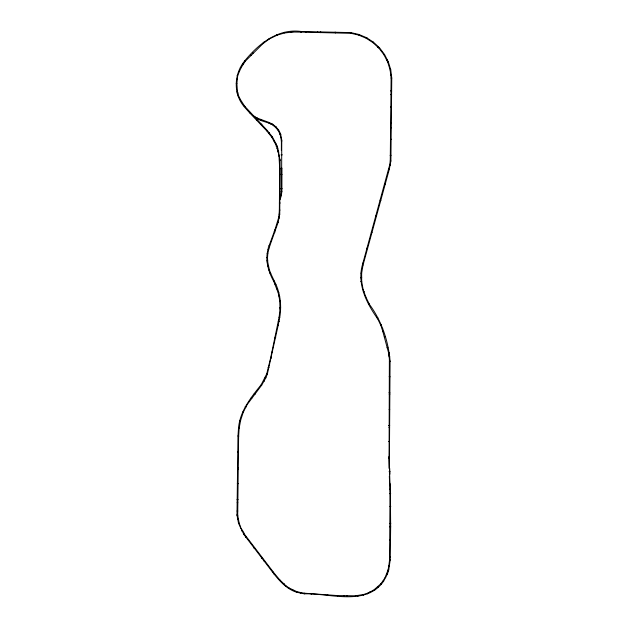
<?xml version="1.0" encoding="UTF-8"?>
<svg xmlns="http://www.w3.org/2000/svg" width="628" height="628" viewBox="0 0 628 628"><rect width="100%" height="100%" fill="white"/><g stroke="black" fill="none" stroke-linecap="round" stroke-linejoin="round"><path stroke-width="0.94" d="M281.658 168.697L281.752 141.01M281.313 168.139L281.226 191.564L281.878 191.564L281.964 168.139M281.368 150.579L281.399 141.795M389.439 360.974L390.153 361.257L389.368 360.974L389.038 468.347M389.399 458.597L390.082 361.022C388.3 340.894 381.612 320.845 369.5 304.509M389.588 557.177L390.302 557.185L389.596 556.903M389.752 540.261L390.545 539.986L389.76 539.986M390.726 506.451L389.949 506.443L390.734 506.176M390.726 523.43L389.941 523.422L390.726 523.155M350.817 33.245L350.832 32.53L350.809 33.315L301.063 32.122L301.079 31.471C277.874 28.307 258.587 43.882 244.818 60.767C234.04 73.539 232.988 93.745 244.174 106.619L244.92 106.375M391.362 123.394L390.647 123.104M391.464 107.286L390.812 107.003M391.629 91.178L390.985 90.895M238.616 436.389L237.706 515.18L236.992 515.164L238.53 523.328L243.884 534.53L274.067 574.094L274.585 573.702L244.402 534.138L243.884 534.53L244.449 534.2C243.821 531.39 238.805 526.138 240.76 527.151M237.196 499.794L237.847 499.527M237.384 483.898L238.036 483.631M238.232 467.734L237.58 468.001M276.76 35.262L284.719 32.931L284.539 32.311L284.61 32.954L292.852 32.044L301.071 32.122L301.079 31.471L350.832 32.601L358.91 34.462L366.815 37.798L366.195 38.253L373.15 42.767L373.503 42.225L366.548 37.704L366.391 38.457L366.815 37.798M301.063 32.122L301.079 31.471M317.642 32.499L317.658 31.847M390.239 155.556L391.032 155.289L390.247 155.273M391.189 139.463L390.404 139.447L391.197 139.188M306.024 31.518L306.001 32.303L306.299 31.526M335.148 32.24L335.399 32.962L335.148 32.177M320.625 32.632L320.649 31.847L320.9 32.64M344.144 596.482L344.175 595.768M344.427 596.49L344.175 595.768M238.609 436.421L239.166 428.123L238.514 428.076L237.965 436.382L236.992 515.164M311.252 594.41L311.315 593.633L311.527 594.433M327.69 595.587L327.753 594.81L327.965 595.611M238.711 435.981L237.934 435.918L238.687 436.256M279.994 308.976L279.115 317.226L279.758 317.297C281.87 305.004 280.143 292.106 274.303 281.038L273.706 281.297L278.204 292.805L278.824 292.609L278.188 292.75L279.067 296.801L279.703 296.667M236.591 79.481L237.376 79.568L236.623 79.207M278.589 217.115L279.366 217.225L278.628 216.841M240.689 420.046L239.15 428.202L238.514 428.076C239.975 411.05 250.941 397.469 261.224 384.681L261.743 385.074L246.859 404.997L246.333 404.613L246.914 404.903L243.24 412.337L242.659 412.054L243.272 412.258L240.673 420.132M239.755 421.16L240.579 421.043L239.81 420.893M279.02 321.403L278.259 321.23L279.083 321.128M275.692 337.165L274.931 337.283L275.692 337.456M272.552 352.394L271.791 352.222L272.615 352.127M268.18 367.694L269.012 367.623L268.25 367.427M388.512 169.199L389.69 164.944L390.318 165.101L389.674 165.015L390.263 160.909L390.899 160.996L390.255 160.996L391.118 78.053L391.77 78.06L391.118 78.139L390.114 69.904L390.757 69.826L390.137 70.014L387.712 62.086L388.332 61.889L390.757 69.826L391.762 78.06L390.899 160.996L389.266 169.419L388.591 168.932L362.387 264.969C356.932 284.382 366.783 303.497 377.742 318.93M384.446 184.059L385.2 184.271L384.595 183.808M371.344 232.242L372.027 232.446L371.352 231.96M366.94 248.35L367.623 248.547L367.019 248.076M380.796 200.159L380.026 200.23L380.78 200.45M376.478 215.954L375.709 216.024L376.462 216.244M280.104 197.333L280.661 195.481L281.281 195.669L280.08 199.633M387.523 571.378L388.3 571.331M296.447 591.443L296.204 592.118C286.863 589.009 280.041 581.559 274.067 574.078L274.569 573.654L279.915 579.997L279.421 580.413L279.876 579.942L285.85 585.696L285.402 586.167L285.779 585.634L289.163 588.036L288.786 588.562L289.092 587.989L296.526 591.482M296.73 591.474L296.463 592.212L304.376 593.853C329.284 592.91 365.849 606.734 383.622 581.198L383.104 580.798L380.552 584.064M270.794 273.651L269.357 269.765L268.745 269.985L269.381 269.82L267.677 261.774L267.033 261.876L267.685 261.852L267.528 257.708L266.876 257.739L267.528 257.778L267.803 253.641L267.151 253.594L267.787 253.728L268.643 249.669L268.007 249.536L268.627 249.724C271.045 244.755 268.674 243.295 268.007 249.536C264.977 260.4 268.439 271.806 273.737 281.368L274.326 281.093L270.77 273.596M274.931 231.936L274.201 231.669L274.774 232.172M271.076 123.433L271.037 124.203L271.108 123.378M245.909 406.944L245.203 406.905M383.622 581.198L387.492 573.874L388.74 569.926L390.2 560.027L390.663 526.853L390.286 483.921M243.177 64.496L242.573 64.111M254.85 394.266L254.222 393.795L255.015 394.054M380.615 583.867L381.22 584.362L380.843 583.695M378.158 46.558L377.923 47.218M377.875 47.273L378.409 46.7M284.084 583.985L283.377 584.307L284.123 583.946M256.483 119.87L257.04 119.32M380.607 584.001L374.453 589.441L374.853 589.951L374.516 589.394L370.975 591.545M252.432 52.713L252.974 53.278L252.629 52.524M244.739 106.171L244.143 106.689L249.646 112.859L266.751 130.867L267.238 130.436L244.669 106.195M245.807 537.175L246.6 536.916L245.972 537.395M254.568 547.561L254.214 548.173M261.986 558.567L262.779 558.316L262.049 558.528M272.379 572.022L272.835 571.323L272.371 572.022M253.987 547.993L254.615 547.522M264.082 41.95L264.545 42.578L264.349 41.833M377.656 317.43L376.988 317.846L377.797 317.666M386.534 59.95L387.233 59.597L386.722 60.162M388.332 61.889L387.751 62.188L383.983 54.801L384.564 54.503L388.332 61.897M276.948 35.192L276.422 34.626L276.964 35.254L269.428 38.897L269.137 38.316L269.522 38.842L262.842 43.748L262.457 43.222L262.904 43.693L245.289 61.206L244.818 60.767L245.36 61.12L240.854 68.083L240.312 67.73L240.909 67.981L237.682 75.619L237.086 75.368L237.729 75.439L236.882 83.689L236.23 83.618L236.882 83.571L237.478 91.845M368.565 304.219L369.264 303.874L368.683 304.462M369.978 592.016L370.292 592.659L369.727 592.133M371.03 591.513L367.278 593.287L367.561 593.876L367.356 593.256L363.416 594.543L363.612 595.156L363.518 594.512L355.322 595.815L355.424 596.459L355.409 595.807L337.495 595.58L337.471 596.223L337.519 595.58L304.423 593.209L304.376 593.853L304.486 593.217L300.404 592.502L300.286 593.146L300.459 592.518L296.447 591.458M275.723 284.131L274.993 284.429L275.825 284.39M276.273 146.167L277.097 146.136L276.273 146.167M363.345 291.973L364.012 291.714M363.91 291.455L363.345 291.973M270.542 272.788L269.805 273.054L270.637 273.047M237.831 92.842L237.078 93.062L237.902 93.109M269.145 245.548L274.883 229.981L278.494 218.159L279.13 218.316L278.487 218.222L279.107 214.117L279.743 214.211L279.099 214.172L279.35 210.035L280.002 210.074L279.35 210.074L279.672 168.594L279.02 156.246L279.664 156.184L279.028 156.309L278.259 152.227L278.895 152.109L278.267 152.29L277.144 148.294L277.772 148.114L280.08 160.313L279.743 214.211L278.157 222.351L269.82 245.791L269.239 245.289M236.827 91.892L237.455 91.719L238.546 95.723L237.926 95.896L238.514 95.613L240.281 99.365L239.692 99.64L240.241 99.295L244.724 106.273M384.289 336.93L384.917 336.765M387.123 347.684L387.955 347.755L387.193 347.951M383.551 331.451L382.797 331.655L383.63 331.717M280.732 134.18L279.97 134.376L280.802 134.447M278.73 295.553L279.491 295.388L278.785 295.819M388.591 168.932L389.344 169.152L363.015 265.142L362.387 264.969L363.031 265.079L361.634 273.259L360.99 273.149L361.642 273.141L361.689 281.438L361.037 281.438L361.673 281.328L363.117 289.492L362.474 289.61L363.086 289.382L365.928 297.177L365.315 297.405L365.896 297.115L369.531 304.572M361.037 281.438L361.673 281.328M389.431 361.053L389.227 356.908L389.878 356.877L389.234 356.979L388.599 352.881L389.242 352.779L388.614 352.952L382.13 328.923L382.758 328.758L382.146 328.986L380.694 325.1L381.306 324.872L380.717 325.147L377.711 318.859M357.897 596.058L357.513 595.399L357.905 596.129M390.655 74.881L391.432 74.779L390.757 75.14M291.031 31.526L291.109 32.303L291.306 31.494M280.104 159.881L279.319 159.952L280.127 160.156M279.876 307.728L280.661 307.696L279.892 308.003M267.685 260.235L266.908 260.267L267.701 260.518M390.553 489.212L389.776 489.243L390.498 489.487M390.082 471.691L389.046 471.73M360.943 277.67L361.728 277.654L360.951 277.953M281.014 154.849L282.31 154.849M281.218 174.325L282.003 174.6L281.218 174.6M279.342 203.048L280.127 203.048L279.413 202.766M280.347 174.325L279.562 174.325L280.347 174.6M280.237 188.565L279.452 188.565L280.166 188.84M281.956 188.565L281.171 188.565L281.886 188.84M389.258 376.525L390.043 376.808L389.258 376.808M389.148 392.633L389.933 392.908L389.148 392.908M389.101 409.566L389.745 409.291M388.92 425.674L389.705 425.674L388.92 425.399M388.701 457.113L389.415 457.388M389.588 441.5L388.803 441.5L389.525 441.774M388.693 457.113L389.478 457.113M389.203 394.196L389.855 394.196M388.968 427.37L389.619 427.37M390.914 90.895L391.637 90.903M390.749 107.003L391.464 107.011M390.577 123.104L391.362 123.112M390.6 127.814L391.252 127.822M237.706 451.83L238.491 451.838L237.776 452.105M237.517 467.727L238.302 467.734M237.321 483.623L238.106 483.631M237.133 499.519L237.91 499.527M237.557 469.556L238.208 469.563M237.156 502.73L237.808 502.738M236.992 514.889L237.706 515.172M350.683 33.229L358.769 35.097L358.91 34.462L358.659 35.066L366.297 38.3M363.612 263.242L362.858 263.022L363.534 263.509M387.609 571.111L388.292 571.331M245.265 406.63L245.964 406.975M383.622 581.198L383.064 580.869L385.192 577.305L385.749 577.642L385.152 577.368L388.12 569.729L388.74 569.926L388.096 569.808L388.834 565.726L389.478 565.844L388.834 565.765L389.556 559.948L390.2 560.027L389.548 560.019L390.012 493.679L389.336 476.15M257.237 119.516L256.53 119.822M279.939 133.96L278.063 130.263L278.644 129.972L280.52 133.67L281.956 140.97M240.595 526.986L239.142 523.1L238.53 523.328L239.166 523.179L237.706 515.101M277.152 148.294L278.275 152.282M279.892 133.835L280.967 137.838L281.595 137.673L280.944 137.744L281.407 141.865M279.06 296.769L279.719 300.867L280.363 300.757L279.711 300.781L279.986 309.07M388.599 352.881L389.234 356.979M292.781 31.4L292.852 32.044M389.69 468.323L389.909 474.171M389.117 458.299L389.101 457.788L390.027 485.664L390.012 485.122M347.158 595.948L347.127 596.6L347.119 595.948M281.234 191.469L280.637 195.575L281.281 195.669L281.878 191.564L281.234 191.469M279.122 317.171L270.684 357.772L266.735 373.856L267.363 374.013L278.165 325.437L279.758 317.297L279.122 317.171M261.075 119.885L260.871 120.505L268.768 123.049L268.965 122.429L257.401 118.142L257.127 118.723L260.879 120.498L261.154 119.917M266.767 373.77L261.193 384.729L261.743 385.074L265.817 377.86L267.363 374.013L266.767 373.77M292.687 589.92L292.436 590.516L292.75 589.943M268.965 122.429L268.69 123.017L272.434 124.791L272.717 124.211L268.965 122.429M263.681 380.639L264.184 381.22L263.674 380.639M257.441 118.158L257.127 118.723L253.814 116.149L257.441 118.158M272.717 124.211L272.301 124.713L275.504 127.343L275.92 126.84L272.717 124.211M373.503 42.225L373.063 42.696L379.131 48.356L379.571 47.877L373.503 42.225M250.101 112.404L249.646 112.859L250.132 112.436M261.774 124.195L261.311 124.65L261.774 124.195M275.92 126.84L275.425 127.272L278.149 130.396L278.644 129.972L275.92 126.84M268.988 132.532L268.564 133.246L268.941 132.571M267.238 130.436L266.727 130.844L271.885 137.336L272.395 136.935L267.238 130.436M264.419 560.592L263.901 560.992L264.419 560.6M379.571 47.877L379.053 48.27L384.046 54.895L384.564 54.503L379.571 47.877M272.395 136.935L271.83 137.265L275.723 144.518L276.304 144.236L272.395 136.935M274.507 140.499L273.949 140.837L274.507 140.499M242.337 530.629L241.78 530.958L242.369 530.676M277.6 288.652L277.003 288.911L277.6 288.652M276.304 144.236L275.7 144.471L277.168 148.349L277.772 148.114L276.304 144.236M268.344 265.809L267.716 265.974L268.352 265.864M238.216 519.144L237.58 519.293L238.232 519.215M390.663 493.679L390.012 493.702L390.663 493.679M280.324 168.602L279.672 168.626L280.324 168.602M237.706 511.027L237.054 511.027L237.706 511.035M390.663 526.853L390.012 526.853L390.663 526.853M391.597 94.647L390.946 94.64L391.597 94.647M278.165 325.437L277.521 325.312L278.165 325.437M271.32 357.905L270.684 357.772L271.32 357.905M278.157 222.343L277.529 222.194L278.157 222.343M387.492 573.874L386.872 573.678L387.492 573.874M275.488 230.201L274.876 229.997L275.488 230.201M265.817 377.86L265.212 377.616L265.817 377.86M251.726 398.278L251.192 397.901L251.71 398.293M250.941 55.131L250.462 54.691L250.91 55.154M378.095 587.368L377.64 586.905L378.095 587.368"/></g></svg>
